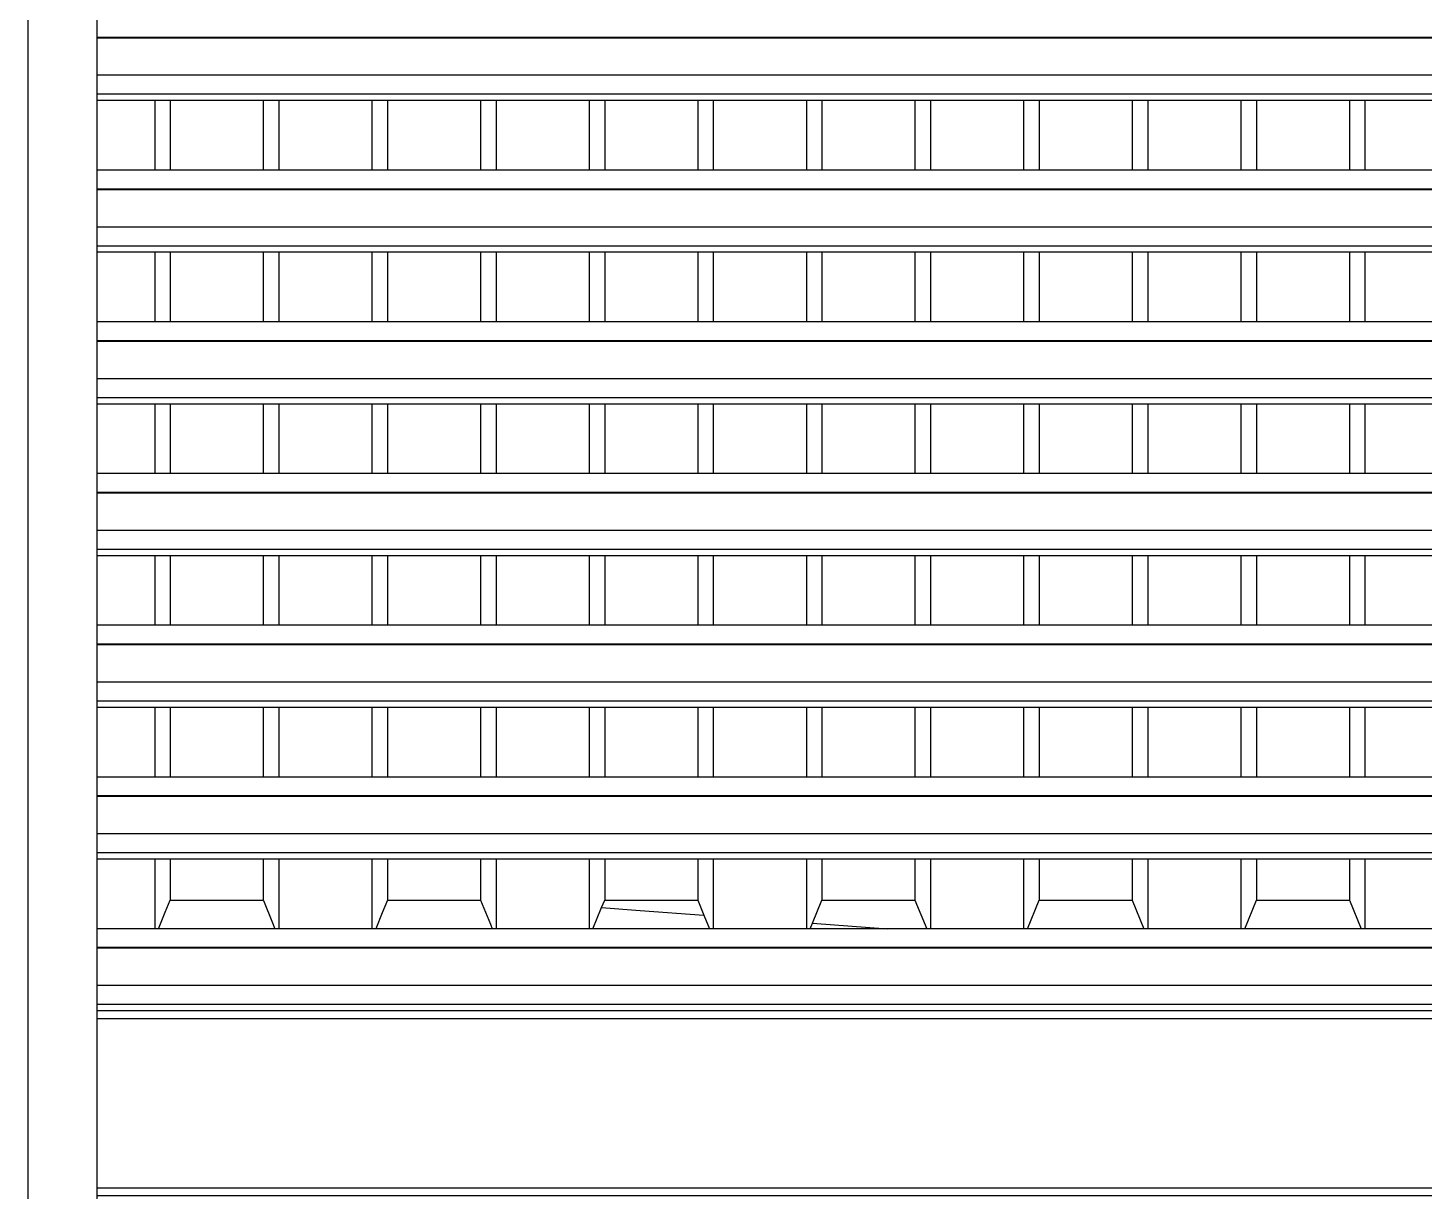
# Model space of a CAD drawing. Extents: x -92 to 92, y -11 to 21.
# Drawn here: x 42.841 to 44.656, y 7.076 to 8.596 of the extents above; entities that cross this region are included whole.
import ezdxf

# ---------------------------------------------------------------- set-up
doc = ezdxf.new("R2010")
doc.units = 0
doc.layers.get('0').update_dxf_attribs({"linetype": 'CONTINUOUS'})

msp = doc.modelspace()

# ---------------------------------------------------------------- linework, layer by layer
for p, q in [((42.8413, 9.6423), (42.8413, 7.0737)), ((42.9313, 8.5839), (42.9313, 8.6085)), ((46.4713, 8.5839), (42.9313, 8.5839)), ((42.9313, 8.583), (42.9313, 8.5839)), ((46.4713, 8.583), (42.9313, 8.583)), ((42.9313, 8.5346), (42.9313, 8.583)), ((46.4713, 8.5346), (42.9313, 8.5346)), ((42.9313, 8.5099), (42.9313, 8.5346)), ((46.4713, 8.5099), (42.9313, 8.5099)), ((42.9313, 8.5017), (42.9313, 8.5099)), ((43.0061, 8.5017), (42.9313, 8.5017)), ((42.9313, 8.4113), (42.9313, 8.5017)), ((43.0061, 8.5017), (43.0061, 8.4113)), ((43.0263, 8.5017), (43.0061, 8.5017)), ((43.0263, 8.5017), (43.0263, 8.4113)), ((43.1473, 8.5017), (43.0263, 8.5017)), ((43.1473, 8.5017), (43.1473, 8.4113)), ((43.1675, 8.5017), (43.1473, 8.5017)), ((43.1675, 8.5017), (43.1675, 8.4113)), ((43.2885, 8.5017), (43.1675, 8.5017)), ((43.2885, 8.5017), (43.2885, 8.4113)), ((43.3087, 8.5017), (43.2885, 8.5017)), ((43.3087, 8.5017), (43.3087, 8.4113)), ((43.4297, 8.5017), (43.3087, 8.5017)), ((43.4297, 8.5017), (43.4297, 8.4113)), ((43.4499, 8.5017), (43.4297, 8.5017)), ((43.4499, 8.5017), (43.4499, 8.4113)), ((43.5709, 8.5017), (43.4499, 8.5017)), ((43.5709, 8.5017), (43.5709, 8.4113)), ((43.5911, 8.5017), (43.5709, 8.5017)), ((43.5911, 8.5017), (43.5911, 8.4113)), ((43.7121, 8.5017), (43.5911, 8.5017)), ((43.7121, 8.5017), (43.7121, 8.4113)), ((43.7323, 8.5017), (43.7121, 8.5017)), ((43.7323, 8.5017), (43.7323, 8.4113)), ((43.8533, 8.5017), (43.7323, 8.5017)), ((43.8533, 8.5017), (43.8533, 8.4113)), ((43.8735, 8.5017), (43.8533, 8.5017)), ((43.8735, 8.5017), (43.8735, 8.4113)), ((43.9945, 8.5017), (43.8735, 8.5017)), ((43.9945, 8.5017), (43.9945, 8.4113)), ((44.0147, 8.5017), (43.9945, 8.5017)), ((44.0147, 8.5017), (44.0147, 8.4113)), ((44.1357, 8.5017), (44.0147, 8.5017)), ((44.1357, 8.5017), (44.1357, 8.4113)), ((44.1559, 8.5017), (44.1357, 8.5017)), ((44.1559, 8.5017), (44.1559, 8.4113)), ((44.277, 8.5017), (44.1559, 8.5017)), ((44.277, 8.5017), (44.277, 8.4113)), ((44.2971, 8.5017), (44.277, 8.5017)), ((44.2971, 8.5017), (44.2971, 8.4113)), ((44.4182, 8.5017), (44.2971, 8.5017)), ((44.4182, 8.5017), (44.4182, 8.4113)), ((44.4383, 8.5017), (44.4182, 8.5017)), ((44.4383, 8.5017), (44.4383, 8.4113)), ((44.5594, 8.5017), (44.4383, 8.5017)), ((44.5594, 8.5017), (44.5594, 8.4113)), ((44.5795, 8.5017), (44.5594, 8.5017)), ((44.5795, 8.5017), (44.5795, 8.4113)), ((44.7006, 8.5017), (44.5795, 8.5017)), ((43.0061, 8.4113), (42.9313, 8.4113)), ((42.9313, 8.3866), (42.9313, 8.4113)), ((43.0263, 8.4113), (43.0061, 8.4113)), ((43.1473, 8.4113), (43.0263, 8.4113)), ((43.1675, 8.4113), (43.1473, 8.4113)), ((43.2885, 8.4113), (43.1675, 8.4113)), ((43.3087, 8.4113), (43.2885, 8.4113)), ((43.4297, 8.4113), (43.3087, 8.4113)), ((43.4499, 8.4113), (43.4297, 8.4113)), ((43.5709, 8.4113), (43.4499, 8.4113)), ((43.5911, 8.4113), (43.5709, 8.4113)), ((43.7121, 8.4113), (43.5911, 8.4113)), ((43.7323, 8.4113), (43.7121, 8.4113)), ((43.8533, 8.4113), (43.7323, 8.4113)), ((43.8735, 8.4113), (43.8533, 8.4113)), ((43.9945, 8.4113), (43.8735, 8.4113)), ((44.0147, 8.4113), (43.9945, 8.4113)), ((44.1357, 8.4113), (44.0147, 8.4113)), ((44.1559, 8.4113), (44.1357, 8.4113)), ((44.277, 8.4113), (44.1559, 8.4113)), ((44.2971, 8.4113), (44.277, 8.4113)), ((44.4182, 8.4113), (44.2971, 8.4113)), ((44.4383, 8.4113), (44.4182, 8.4113)), ((44.5594, 8.4113), (44.4383, 8.4113)), ((44.5795, 8.4113), (44.5594, 8.4113)), ((44.7006, 8.4113), (44.5795, 8.4113)), ((46.4713, 8.3866), (42.9313, 8.3866)), ((42.9313, 8.3858), (42.9313, 8.3866)), ((46.4713, 8.3858), (42.9313, 8.3858)), ((42.9313, 8.3373), (42.9313, 8.3858)), ((46.4713, 8.3373), (42.9313, 8.3373)), ((42.9313, 8.3126), (42.9313, 8.3373)), ((46.4713, 8.3126), (42.9313, 8.3126)), ((42.9313, 8.3044), (42.9313, 8.3126)), ((43.0061, 8.3044), (42.9313, 8.3044)), ((42.9313, 8.214), (42.9313, 8.3044)), ((43.0061, 8.3044), (43.0061, 8.214)), ((43.0263, 8.3044), (43.0061, 8.3044)), ((43.0263, 8.3044), (43.0263, 8.214)), ((43.1473, 8.3044), (43.0263, 8.3044)), ((43.1473, 8.3044), (43.1473, 8.214)), ((43.1675, 8.3044), (43.1473, 8.3044)), ((43.1675, 8.3044), (43.1675, 8.214)), ((43.2885, 8.3044), (43.1675, 8.3044)), ((43.2885, 8.3044), (43.2885, 8.214)), ((43.3087, 8.3044), (43.2885, 8.3044)), ((43.3087, 8.3044), (43.3087, 8.214)), ((43.4297, 8.3044), (43.3087, 8.3044)), ((43.4297, 8.3044), (43.4297, 8.214)), ((43.4499, 8.3044), (43.4297, 8.3044)), ((43.4499, 8.3044), (43.4499, 8.214)), ((43.5709, 8.3044), (43.4499, 8.3044)), ((43.5709, 8.3044), (43.5709, 8.214)), ((43.5911, 8.3044), (43.5709, 8.3044)), ((43.5911, 8.3044), (43.5911, 8.214)), ((43.7121, 8.3044), (43.5911, 8.3044)), ((43.7121, 8.3044), (43.7121, 8.214)), ((43.7323, 8.3044), (43.7121, 8.3044)), ((43.7323, 8.3044), (43.7323, 8.214)), ((43.8533, 8.3044), (43.7323, 8.3044)), ((43.8533, 8.3044), (43.8533, 8.214)), ((43.8735, 8.3044), (43.8533, 8.3044)), ((43.8735, 8.3044), (43.8735, 8.214)), ((43.9945, 8.3044), (43.8735, 8.3044)), ((43.9945, 8.3044), (43.9945, 8.214)), ((44.0147, 8.3044), (43.9945, 8.3044)), ((44.0147, 8.3044), (44.0147, 8.214)), ((44.1357, 8.3044), (44.0147, 8.3044)), ((44.1357, 8.3044), (44.1357, 8.214)), ((44.1559, 8.3044), (44.1357, 8.3044)), ((44.1559, 8.3044), (44.1559, 8.214)), ((44.277, 8.3044), (44.1559, 8.3044)), ((44.277, 8.3044), (44.277, 8.214)), ((44.2971, 8.3044), (44.277, 8.3044)), ((44.2971, 8.3044), (44.2971, 8.214)), ((44.4182, 8.3044), (44.2971, 8.3044)), ((44.4182, 8.3044), (44.4182, 8.214)), ((44.4383, 8.3044), (44.4182, 8.3044)), ((44.4383, 8.3044), (44.4383, 8.214)), ((44.5594, 8.3044), (44.4383, 8.3044)), ((44.5594, 8.3044), (44.5594, 8.214)), ((44.5795, 8.3044), (44.5594, 8.3044)), ((44.5795, 8.3044), (44.5795, 8.214)), ((44.7006, 8.3044), (44.5795, 8.3044)), ((43.0061, 8.214), (42.9313, 8.214)), ((42.9313, 8.1893), (42.9313, 8.214)), ((43.0263, 8.214), (43.0061, 8.214)), ((43.1473, 8.214), (43.0263, 8.214)), ((43.1675, 8.214), (43.1473, 8.214)), ((43.2885, 8.214), (43.1675, 8.214)), ((43.3087, 8.214), (43.2885, 8.214)), ((43.4297, 8.214), (43.3087, 8.214)), ((43.4499, 8.214), (43.4297, 8.214)), ((43.5709, 8.214), (43.4499, 8.214)), ((43.5911, 8.214), (43.5709, 8.214)), ((43.7121, 8.214), (43.5911, 8.214)), ((43.7323, 8.214), (43.7121, 8.214)), ((43.8533, 8.214), (43.7323, 8.214)), ((43.8735, 8.214), (43.8533, 8.214)), ((43.9945, 8.214), (43.8735, 8.214)), ((44.0147, 8.214), (43.9945, 8.214)), ((44.1357, 8.214), (44.0147, 8.214)), ((44.1559, 8.214), (44.1357, 8.214)), ((44.277, 8.214), (44.1559, 8.214)), ((44.2971, 8.214), (44.277, 8.214)), ((44.4182, 8.214), (44.2971, 8.214)), ((44.4383, 8.214), (44.4182, 8.214)), ((44.5594, 8.214), (44.4383, 8.214)), ((44.5795, 8.214), (44.5594, 8.214)), ((44.7006, 8.214), (44.5795, 8.214)), ((46.4713, 8.1893), (42.9313, 8.1893)), ((42.9313, 8.1885), (42.9313, 8.1893)), ((46.4713, 8.1885), (42.9313, 8.1885)), ((42.9313, 8.14), (42.9313, 8.1885)), ((46.4713, 8.14), (42.9313, 8.14)), ((42.9313, 8.1153), (42.9313, 8.14)), ((46.4713, 8.1153), (42.9313, 8.1153)), ((42.9313, 8.1071), (42.9313, 8.1153)), ((42.9313, 8.0167), (42.9313, 8.1071)), ((43.0061, 8.1071), (42.9313, 8.1071)), ((43.0061, 8.1071), (43.0061, 8.0167)), ((43.0263, 8.1071), (43.0061, 8.1071)), ((43.0263, 8.1071), (43.0263, 8.0167)), ((43.1473, 8.1071), (43.0263, 8.1071)), ((43.1473, 8.1071), (43.1473, 8.0167)), ((43.1675, 8.1071), (43.1473, 8.1071)), ((43.1675, 8.1071), (43.1675, 8.0167)), ((43.2885, 8.1071), (43.1675, 8.1071)), ((43.2885, 8.1071), (43.2885, 8.0167)), ((43.3087, 8.1071), (43.2885, 8.1071)), ((43.3087, 8.1071), (43.3087, 8.0167)), ((43.4297, 8.1071), (43.3087, 8.1071)), ((43.4297, 8.1071), (43.4297, 8.0167)), ((43.4499, 8.1071), (43.4297, 8.1071)), ((43.4499, 8.1071), (43.4499, 8.0167)), ((43.5709, 8.1071), (43.4499, 8.1071)), ((43.5709, 8.1071), (43.5709, 8.0167)), ((43.5911, 8.1071), (43.5709, 8.1071)), ((43.5911, 8.1071), (43.5911, 8.0167)), ((43.7121, 8.1071), (43.5911, 8.1071)), ((43.7121, 8.1071), (43.7121, 8.0167)), ((43.7323, 8.1071), (43.7121, 8.1071)), ((43.7323, 8.1071), (43.7323, 8.0167)), ((43.8533, 8.1071), (43.7323, 8.1071)), ((43.8533, 8.1071), (43.8533, 8.0167)), ((43.8735, 8.1071), (43.8533, 8.1071)), ((43.8735, 8.1071), (43.8735, 8.0167)), ((43.9945, 8.1071), (43.8735, 8.1071)), ((43.9945, 8.1071), (43.9945, 8.0167)), ((44.0147, 8.1071), (43.9945, 8.1071)), ((44.0147, 8.1071), (44.0147, 8.0167)), ((44.1357, 8.1071), (44.0147, 8.1071)), ((44.1357, 8.1071), (44.1357, 8.0167)), ((44.1559, 8.1071), (44.1357, 8.1071)), ((44.1559, 8.1071), (44.1559, 8.0167)), ((44.277, 8.1071), (44.1559, 8.1071)), ((44.277, 8.1071), (44.277, 8.0167)), ((44.2971, 8.1071), (44.277, 8.1071)), ((44.2971, 8.1071), (44.2971, 8.0167)), ((44.4182, 8.1071), (44.2971, 8.1071)), ((44.4182, 8.1071), (44.4182, 8.0167)), ((44.4383, 8.1071), (44.4182, 8.1071)), ((44.4383, 8.1071), (44.4383, 8.0167)), ((44.5594, 8.1071), (44.4383, 8.1071)), ((44.5594, 8.1071), (44.5594, 8.0167)), ((44.5795, 8.1071), (44.5594, 8.1071)), ((44.5795, 8.1071), (44.5795, 8.0167)), ((44.7006, 8.1071), (44.5795, 8.1071)), ((42.9313, 7.992), (42.9313, 8.0167)), ((43.0061, 8.0167), (42.9313, 8.0167)), ((43.0263, 8.0167), (43.0061, 8.0167)), ((43.1473, 8.0167), (43.0263, 8.0167)), ((43.1675, 8.0167), (43.1473, 8.0167)), ((43.2885, 8.0167), (43.1675, 8.0167)), ((43.3087, 8.0167), (43.2885, 8.0167)), ((43.4297, 8.0167), (43.3087, 8.0167)), ((43.4499, 8.0167), (43.4297, 8.0167)), ((43.5709, 8.0167), (43.4499, 8.0167)), ((43.5911, 8.0167), (43.5709, 8.0167)), ((43.7121, 8.0167), (43.5911, 8.0167)), ((43.7323, 8.0167), (43.7121, 8.0167)), ((43.8533, 8.0167), (43.7323, 8.0167)), ((43.8735, 8.0167), (43.8533, 8.0167)), ((43.9945, 8.0167), (43.8735, 8.0167)), ((44.0147, 8.0167), (43.9945, 8.0167)), ((44.1357, 8.0167), (44.0147, 8.0167)), ((44.1559, 8.0167), (44.1357, 8.0167)), ((44.277, 8.0167), (44.1559, 8.0167)), ((44.2971, 8.0167), (44.277, 8.0167)), ((44.4182, 8.0167), (44.2971, 8.0167)), ((44.4383, 8.0167), (44.4182, 8.0167)), ((44.5594, 8.0167), (44.4383, 8.0167)), ((44.5795, 8.0167), (44.5594, 8.0167)), ((44.7006, 8.0167), (44.5795, 8.0167)), ((46.4713, 7.992), (42.9313, 7.992)), ((42.9313, 7.9912), (42.9313, 7.992)), ((46.4713, 7.9912), (42.9313, 7.9912)), ((42.9313, 7.9427), (42.9313, 7.9912)), ((46.4713, 7.9427), (42.9313, 7.9427)), ((42.9313, 7.9181), (42.9313, 7.9427)), ((46.4713, 7.9181), (42.9313, 7.9181)), ((42.9313, 7.9098), (42.9313, 7.9181)), ((42.9313, 7.8194), (42.9313, 7.9098)), ((43.0061, 7.9098), (42.9313, 7.9098)), ((43.0061, 7.9098), (43.0061, 7.8194)), ((43.0263, 7.9098), (43.0061, 7.9098)), ((43.0263, 7.9098), (43.0263, 7.8194)), ((43.1473, 7.9098), (43.0263, 7.9098)), ((43.1473, 7.9098), (43.1473, 7.8194)), ((43.1675, 7.9098), (43.1473, 7.9098)), ((43.1675, 7.9098), (43.1675, 7.8194)), ((43.2885, 7.9098), (43.1675, 7.9098)), ((43.2885, 7.9098), (43.2885, 7.8194)), ((43.3087, 7.9098), (43.2885, 7.9098)), ((43.3087, 7.9098), (43.3087, 7.8194)), ((43.4297, 7.9098), (43.3087, 7.9098)), ((43.4297, 7.9098), (43.4297, 7.8194)), ((43.4499, 7.9098), (43.4297, 7.9098)), ((43.4499, 7.9098), (43.4499, 7.8194)), ((43.5709, 7.9098), (43.4499, 7.9098)), ((43.5709, 7.9098), (43.5709, 7.8194)), ((43.5911, 7.9098), (43.5709, 7.9098)), ((43.5911, 7.9098), (43.5911, 7.8194)), ((43.7121, 7.9098), (43.5911, 7.9098)), ((43.7121, 7.9098), (43.7121, 7.8194)), ((43.7323, 7.9098), (43.7121, 7.9098)), ((43.7323, 7.9098), (43.7323, 7.8194)), ((43.8533, 7.9098), (43.7323, 7.9098)), ((43.8533, 7.9098), (43.8533, 7.8194)), ((43.8735, 7.9098), (43.8533, 7.9098)), ((43.8735, 7.9098), (43.8735, 7.8194)), ((43.9945, 7.9098), (43.8735, 7.9098)), ((43.9945, 7.9098), (43.9945, 7.8194)), ((44.0147, 7.9098), (43.9945, 7.9098)), ((44.0147, 7.9098), (44.0147, 7.8194)), ((44.1357, 7.9098), (44.0147, 7.9098)), ((44.1357, 7.9098), (44.1357, 7.8194)), ((44.1559, 7.9098), (44.1357, 7.9098)), ((44.1559, 7.9098), (44.1559, 7.8194)), ((44.277, 7.9098), (44.1559, 7.9098)), ((44.277, 7.9098), (44.277, 7.8194)), ((44.2971, 7.9098), (44.277, 7.9098)), ((44.2971, 7.9098), (44.2971, 7.8194)), ((44.4182, 7.9098), (44.2971, 7.9098)), ((44.4182, 7.9098), (44.4182, 7.8194)), ((44.4383, 7.9098), (44.4182, 7.9098)), ((44.4383, 7.9098), (44.4383, 7.8194)), ((44.5594, 7.9098), (44.4383, 7.9098)), ((44.5594, 7.9098), (44.5594, 7.8194)), ((44.5795, 7.9098), (44.5594, 7.9098)), ((44.5795, 7.9098), (44.5795, 7.8194)), ((44.7006, 7.9098), (44.5795, 7.9098)), ((42.9313, 7.7948), (42.9313, 7.8194)), ((43.0061, 7.8194), (42.9313, 7.8194)), ((43.0263, 7.8194), (43.0061, 7.8194)), ((43.1473, 7.8194), (43.0263, 7.8194)), ((43.1675, 7.8194), (43.1473, 7.8194)), ((43.2885, 7.8194), (43.1675, 7.8194)), ((43.3087, 7.8194), (43.2885, 7.8194)), ((43.4297, 7.8194), (43.3087, 7.8194)), ((43.4499, 7.8194), (43.4297, 7.8194)), ((43.5709, 7.8194), (43.4499, 7.8194)), ((43.5911, 7.8194), (43.5709, 7.8194)), ((43.7121, 7.8194), (43.5911, 7.8194)), ((43.7323, 7.8194), (43.7121, 7.8194)), ((43.8533, 7.8194), (43.7323, 7.8194)), ((43.8735, 7.8194), (43.8533, 7.8194)), ((43.9945, 7.8194), (43.8735, 7.8194)), ((44.0147, 7.8194), (43.9945, 7.8194)), ((44.1357, 7.8194), (44.0147, 7.8194)), ((44.1559, 7.8194), (44.1357, 7.8194)), ((44.277, 7.8194), (44.1559, 7.8194)), ((44.2971, 7.8194), (44.277, 7.8194)), ((44.4182, 7.8194), (44.2971, 7.8194)), ((44.4383, 7.8194), (44.4182, 7.8194)), ((44.5594, 7.8194), (44.4383, 7.8194)), ((44.5795, 7.8194), (44.5594, 7.8194)), ((44.7006, 7.8194), (44.5795, 7.8194)), ((46.4713, 7.7948), (42.9313, 7.7948)), ((42.9313, 7.7939), (42.9313, 7.7948)), ((46.4713, 7.7939), (42.9313, 7.7939)), ((42.9313, 7.7454), (42.9313, 7.7939)), ((46.4713, 7.7454), (42.9313, 7.7454)), ((42.9313, 7.7208), (42.9313, 7.7454)), ((46.4713, 7.7208), (42.9313, 7.7208)), ((42.9313, 7.7126), (42.9313, 7.7208)), ((42.9313, 7.6221), (42.9313, 7.7126)), ((43.0061, 7.7126), (42.9313, 7.7126)), ((43.0061, 7.7126), (43.0061, 7.6221)), ((43.0263, 7.7126), (43.0061, 7.7126)), ((43.0263, 7.7126), (43.0263, 7.6221)), ((43.1473, 7.7126), (43.0263, 7.7126)), ((43.1473, 7.7126), (43.1473, 7.6221)), ((43.1675, 7.7126), (43.1473, 7.7126)), ((43.1675, 7.7126), (43.1675, 7.6221)), ((43.2885, 7.7126), (43.1675, 7.7126)), ((43.2885, 7.7126), (43.2885, 7.6221)), ((43.3087, 7.7126), (43.2885, 7.7126)), ((43.3087, 7.7126), (43.3087, 7.6221)), ((43.4297, 7.7126), (43.3087, 7.7126)), ((43.4297, 7.7126), (43.4297, 7.6221)), ((43.4499, 7.7126), (43.4297, 7.7126)), ((43.4499, 7.7126), (43.4499, 7.6221)), ((43.5709, 7.7126), (43.4499, 7.7126)), ((43.5709, 7.7126), (43.5709, 7.6221)), ((43.5911, 7.7126), (43.5709, 7.7126)), ((43.5911, 7.7126), (43.5911, 7.6221)), ((43.7121, 7.7126), (43.5911, 7.7126)), ((43.7121, 7.7126), (43.7121, 7.6221)), ((43.7323, 7.7126), (43.7121, 7.7126)), ((43.7323, 7.7126), (43.7323, 7.6221)), ((43.8533, 7.7126), (43.7323, 7.7126)), ((43.8533, 7.7126), (43.8533, 7.6221)), ((43.8735, 7.7126), (43.8533, 7.7126)), ((43.8735, 7.7126), (43.8735, 7.6221)), ((43.9945, 7.7126), (43.8735, 7.7126)), ((43.9945, 7.7126), (43.9945, 7.6221)), ((44.0147, 7.7126), (43.9945, 7.7126)), ((44.0147, 7.7126), (44.0147, 7.6221)), ((44.1357, 7.7126), (44.0147, 7.7126)), ((44.1357, 7.7126), (44.1357, 7.6221)), ((44.1559, 7.7126), (44.1357, 7.7126)), ((44.1559, 7.7126), (44.1559, 7.6221)), ((44.277, 7.7126), (44.1559, 7.7126)), ((44.277, 7.7126), (44.277, 7.6221)), ((44.2971, 7.7126), (44.277, 7.7126)), ((44.2971, 7.7126), (44.2971, 7.6221)), ((44.4182, 7.7126), (44.2971, 7.7126)), ((44.4182, 7.7126), (44.4182, 7.6221)), ((44.4383, 7.7126), (44.4182, 7.7126)), ((44.4383, 7.7126), (44.4383, 7.6221)), ((44.5594, 7.7126), (44.4383, 7.7126)), ((44.5594, 7.7126), (44.5594, 7.6221)), ((44.5795, 7.7126), (44.5594, 7.7126)), ((44.5795, 7.7126), (44.5795, 7.6221)), ((44.7006, 7.7126), (44.5795, 7.7126)), ((42.9313, 7.5975), (42.9313, 7.6221)), ((43.0061, 7.6221), (42.9313, 7.6221)), ((43.0263, 7.6221), (43.0061, 7.6221)), ((43.1473, 7.6221), (43.0263, 7.6221)), ((43.1675, 7.6221), (43.1473, 7.6221)), ((43.2885, 7.6221), (43.1675, 7.6221)), ((43.3087, 7.6221), (43.2885, 7.6221)), ((43.4297, 7.6221), (43.3087, 7.6221)), ((43.4499, 7.6221), (43.4297, 7.6221)), ((43.5709, 7.6221), (43.4499, 7.6221)), ((43.5911, 7.6221), (43.5709, 7.6221)), ((43.7121, 7.6221), (43.5911, 7.6221)), ((43.7323, 7.6221), (43.7121, 7.6221)), ((43.8533, 7.6221), (43.7323, 7.6221)), ((43.8735, 7.6221), (43.8533, 7.6221)), ((43.9945, 7.6221), (43.8735, 7.6221)), ((44.0147, 7.6221), (43.9945, 7.6221)), ((44.1357, 7.6221), (44.0147, 7.6221)), ((44.1559, 7.6221), (44.1357, 7.6221)), ((44.277, 7.6221), (44.1559, 7.6221)), ((44.2971, 7.6221), (44.277, 7.6221)), ((44.4182, 7.6221), (44.2971, 7.6221)), ((44.4383, 7.6221), (44.4182, 7.6221)), ((44.5594, 7.6221), (44.4383, 7.6221)), ((44.5795, 7.6221), (44.5594, 7.6221)), ((44.7006, 7.6221), (44.5795, 7.6221)), ((46.4713, 7.5975), (42.9313, 7.5975)), ((42.9313, 7.5967), (42.9313, 7.5975)), ((46.4713, 7.5967), (42.9313, 7.5967)), ((42.9313, 7.5482), (42.9313, 7.5967)), ((46.4713, 7.5482), (42.9313, 7.5482)), ((42.9313, 7.5235), (42.9313, 7.5482)), ((46.4713, 7.5235), (42.9313, 7.5235)), ((42.9313, 7.5153), (42.9313, 7.5235)), ((42.9313, 7.4249), (42.9313, 7.5153)), ((43.0061, 7.5153), (42.9313, 7.5153)), ((43.0061, 7.5153), (43.0061, 7.4249)), ((43.0263, 7.5153), (43.0061, 7.5153)), ((43.0263, 7.5153), (43.0263, 7.4621)), ((43.1473, 7.5153), (43.0263, 7.5153)), ((43.1473, 7.5153), (43.1473, 7.4621)), ((43.1675, 7.5153), (43.1473, 7.5153)), ((43.1675, 7.5153), (43.1675, 7.4249)), ((43.2885, 7.5153), (43.1675, 7.5153)), ((43.2885, 7.5153), (43.2885, 7.4249)), ((43.3087, 7.5153), (43.2885, 7.5153)), ((43.3087, 7.5153), (43.3087, 7.4621)), ((43.4297, 7.5153), (43.3087, 7.5153)), ((43.4297, 7.5153), (43.4297, 7.4621)), ((43.4499, 7.5153), (43.4297, 7.5153)), ((43.4499, 7.5153), (43.4499, 7.4249)), ((43.5709, 7.5153), (43.4499, 7.5153)), ((43.5709, 7.5153), (43.5709, 7.4249)), ((43.5911, 7.5153), (43.5709, 7.5153)), ((43.5911, 7.5153), (43.5911, 7.4621)), ((43.7121, 7.5153), (43.5911, 7.5153)), ((43.7121, 7.5153), (43.7121, 7.4621)), ((43.7323, 7.5153), (43.7121, 7.5153)), ((43.7323, 7.5153), (43.7323, 7.4249)), ((43.8533, 7.5153), (43.7323, 7.5153)), ((43.8533, 7.5153), (43.8533, 7.4249)), ((43.8735, 7.5153), (43.8533, 7.5153)), ((43.8735, 7.5153), (43.8735, 7.4621)), ((43.9945, 7.5153), (43.8735, 7.5153)), ((43.9945, 7.5153), (43.9945, 7.4621)), ((44.0147, 7.5153), (43.9945, 7.5153)), ((44.0147, 7.5153), (44.0147, 7.4249)), ((44.1357, 7.5153), (44.0147, 7.5153)), ((44.1357, 7.5153), (44.1357, 7.4249)), ((44.1559, 7.5153), (44.1357, 7.5153)), ((44.1559, 7.5153), (44.1559, 7.4621)), ((44.277, 7.5153), (44.1559, 7.5153)), ((44.277, 7.5153), (44.277, 7.4621)), ((44.2971, 7.5153), (44.277, 7.5153)), ((44.2971, 7.5153), (44.2971, 7.4249)), ((44.4182, 7.5153), (44.2971, 7.5153)), ((44.4182, 7.5153), (44.4182, 7.4249)), ((44.4383, 7.5153), (44.4182, 7.5153)), ((44.4383, 7.5153), (44.4383, 7.4621)), ((44.5594, 7.5153), (44.4383, 7.5153)), ((44.5594, 7.5153), (44.5594, 7.4621)), ((44.5795, 7.5153), (44.5594, 7.5153)), ((44.5795, 7.5153), (44.5795, 7.4249)), ((44.7006, 7.5153), (44.5795, 7.5153)), ((43.0199, 7.4465), (43.0263, 7.4621)), ((43.0263, 7.4621), (43.141, 7.4621)), ((43.141, 7.4621), (43.1473, 7.4621)), ((43.1473, 7.4621), (43.1476, 7.4615)), ((43.1476, 7.4615), (43.1594, 7.4325)), ((43.3087, 7.4621), (43.3018, 7.4454)), ((43.3087, 7.4621), (43.4297, 7.4621)), ((43.4297, 7.4621), (43.4425, 7.4308)), ((43.5871, 7.4523), (43.5911, 7.4621)), ((43.5911, 7.4621), (43.6373, 7.4621)), ((43.6373, 7.4621), (43.7121, 7.4621)), ((43.7121, 7.4621), (43.7202, 7.4425)), ((43.8612, 7.4321), (43.8735, 7.4621)), ((43.8735, 7.4621), (43.9945, 7.4621)), ((43.9945, 7.4621), (44.0098, 7.4249)), ((44.1407, 7.4249), (44.1559, 7.4621)), ((44.1559, 7.4621), (44.277, 7.4621)), ((44.277, 7.4621), (44.2922, 7.4249)), ((44.4231, 7.4249), (44.4383, 7.4621)), ((44.4383, 7.4621), (44.5594, 7.4621)), ((44.5594, 7.4621), (44.5746, 7.4249)), ((43.011, 7.4249), (43.0199, 7.4465)), ((43.3018, 7.4454), (43.2934, 7.4249)), ((43.5758, 7.4249), (43.5871, 7.4523)), ((43.5871, 7.4523), (43.6373, 7.4486)), ((43.6373, 7.4486), (43.7202, 7.4425)), ((43.7202, 7.4425), (43.7274, 7.4249)), ((42.9313, 7.4002), (42.9313, 7.4249)), ((43.0061, 7.4249), (42.9313, 7.4249)), ((43.011, 7.4249), (43.0061, 7.4249)), ((43.1625, 7.4249), (43.011, 7.4249)), ((43.1594, 7.4325), (43.1625, 7.4249)), ((43.1675, 7.4249), (43.1625, 7.4249)), ((43.2885, 7.4249), (43.1675, 7.4249)), ((43.2934, 7.4249), (43.2885, 7.4249)), ((43.445, 7.4249), (43.2934, 7.4249)), ((43.4425, 7.4308), (43.445, 7.4249)), ((43.4499, 7.4249), (43.445, 7.4249)), ((43.5709, 7.4249), (43.4499, 7.4249)), ((43.5758, 7.4249), (43.5709, 7.4249)), ((43.7274, 7.4249), (43.5758, 7.4249)), ((43.7323, 7.4249), (43.7274, 7.4249)), ((43.8533, 7.4249), (43.7323, 7.4249)), ((43.8583, 7.4249), (43.8533, 7.4249)), ((43.8583, 7.4249), (43.8612, 7.4321)), ((43.9588, 7.4249), (43.8583, 7.4249)), ((43.8612, 7.4321), (43.9588, 7.4249)), ((44.0098, 7.4249), (43.9588, 7.4249)), ((44.0147, 7.4249), (44.0098, 7.4249)), ((44.1357, 7.4249), (44.0147, 7.4249)), ((44.1407, 7.4249), (44.1357, 7.4249)), ((44.2922, 7.4249), (44.1407, 7.4249)), ((44.2971, 7.4249), (44.2922, 7.4249)), ((44.4182, 7.4249), (44.2971, 7.4249)), ((44.4231, 7.4249), (44.4182, 7.4249)), ((44.5746, 7.4249), (44.4231, 7.4249)), ((44.5795, 7.4249), (44.5746, 7.4249)), ((44.7006, 7.4249), (44.5795, 7.4249)), ((46.4713, 7.4002), (42.9313, 7.4002)), ((42.9313, 7.3994), (42.9313, 7.4002)), ((46.4713, 7.3994), (42.9313, 7.3994)), ((42.9313, 7.3509), (42.9313, 7.3994)), ((46.4713, 7.3509), (42.9313, 7.3509)), ((42.9313, 7.3262), (42.9313, 7.3509)), ((46.4713, 7.3262), (42.9313, 7.3262)), ((42.9313, 7.318), (42.9313, 7.3262)), ((46.4713, 7.318), (42.9313, 7.318)), ((42.9313, 7.3082), (42.9313, 7.318)), ((42.9313, 7.3082), (46.4713, 7.3082)), ((42.9313, 7.0878), (42.9313, 7.3082)), ((42.9313, 7.078), (42.9313, 7.0878)), ((42.9313, 7.0878), (46.4713, 7.0878)), ((42.9313, 7.078), (46.4713, 7.078)), ((42.9313, 7.0737), (42.9313, 7.078))]:
    msp.add_line(p, q)

doc.saveas('drawing.dxf')
